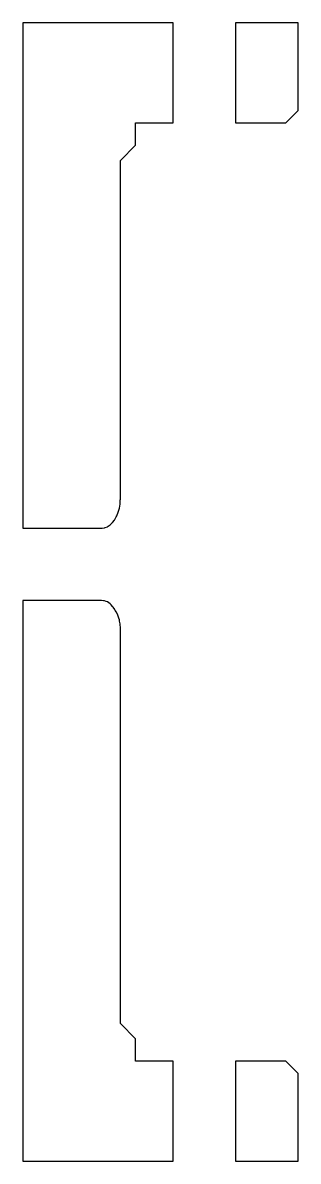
# Model space of a CAD drawing. Header units: metres. Extents: x 0 to 47.5, y 0 to 45.5.
# Drawn here: x 36.5 to 47.5, y 0 to 45.5 of the extents above.
import ezdxf

# ---------------------------------------------------------------- set-up
doc = ezdxf.new("R2010")
doc.units = ezdxf.units.M

msp = doc.modelspace()

# ---------------------------------------------------------------- linework, layer by layer
for p, q in [((42.506, 45.5), (36.5, 45.5)), ((36.5, 45.5), (36.5, 25.3013)), ((42.506, 41.5), (42.506, 45.5)), ((47.5, 45.5), (44.9986, 45.5)), ((44.9986, 45.5), (44.9986, 41.5)), ((47.5, 42), (47.5, 45.5)), ((47, 41.5), (47.5, 42)), ((41, 40.6041), (41, 41.5)), ((41, 41.5), (42.506, 41.5)), ((44.9986, 41.5), (47, 41.5)), ((40.3959, 40), (41, 40.6041)), ((40.3959, 26.439), (40.3959, 40)), ((40.3867, 26.2674), (40.3955, 26.4306)), ((40.3955, 26.4306), (40.3959, 26.439)), ((40.2527, 25.794), (40.3134, 25.9389)), ((40.3134, 25.9389), (40.3142, 25.9408)), ((40.3142, 25.9408), (40.3581, 26.096)), ((40.3581, 26.096), (40.3592, 26.0999)), ((40.3592, 26.0999), (40.3857, 26.2612)), ((40.3857, 26.2612), (40.3867, 26.2674)), ((39.9864, 25.4325), (40.0398, 25.4851)), ((40.0398, 25.4851), (40.0868, 25.5312)), ((40.0868, 25.5312), (40.1567, 25.6271)), ((40.1567, 25.6271), (40.1762, 25.6539)), ((40.1762, 25.6539), (40.2312, 25.7573)), ((40.2312, 25.7573), (40.2525, 25.7937)), ((40.2525, 25.7937), (40.2527, 25.794)), ((36.5, 25.3013), (39.6459, 25.3013)), ((39.6459, 25.3013), (39.6689, 25.3042)), ((39.6689, 25.3042), (39.7632, 25.3161)), ((39.7632, 25.3161), (39.7906, 25.3266)), ((39.7906, 25.3266), (39.8777, 25.3602)), ((39.8777, 25.3602), (39.9157, 25.3855)), ((39.9157, 25.3855), (39.9864, 25.4325)), ((39.6459, 22.4107), (36.5, 22.4107)), ((36.5, 22.4107), (36.5, 0)), ((39.7271, 22.4002), (39.6459, 22.4107)), ((39.7632, 22.3956), (39.7271, 22.4002)), ((39.8348, 22.3674), (39.7632, 22.3956)), ((39.8777, 22.3505), (39.8348, 22.3674)), ((39.9341, 22.3122), (39.8777, 22.3505)), ((39.9864, 22.2766), (39.9341, 22.3122)), ((40.0246, 22.2382), (39.9864, 22.2766)), ((40.0868, 22.1757), (40.0246, 22.2382)), ((40.1065, 22.1481), (40.0868, 22.1757)), ((40.1762, 22.0504), (40.1065, 22.1481)), ((40.1798, 22.0436), (40.1762, 22.0504)), ((40.1947, 22.015), (40.1798, 22.0436)), ((40.2429, 21.9379), (40.1947, 22.015)), ((40.2527, 21.9223), (40.2429, 21.9379)), ((40.2956, 21.8266), (40.2527, 21.9223)), ((40.3142, 21.7853), (40.2956, 21.8266)), ((40.3378, 21.7075), (40.3142, 21.7853)), ((40.3592, 21.6368), (40.3378, 21.7075)), ((40.3689, 21.5816), (40.3592, 21.6368)), ((40.3867, 21.4806), (40.3689, 21.5816)), ((40.3884, 21.4504), (40.3867, 21.4806)), ((40.3959, 21.3204), (40.3884, 21.4504)), ((40.3959, 5.5), (40.3959, 21.3204)), ((41, 4.89591), (40.3959, 5.5)), ((41, 4), (41, 4.89591)), ((42.506, 4), (41, 4)), ((42.506, 0), (42.506, 4)), ((47, 4), (44.9986, 4)), ((44.9986, 4), (44.9986, 0)), ((47.5, 3.5), (47, 4)), ((47.5, 0), (47.5, 3.5)), ((36.5, 0), (42.506, 0)), ((44.9986, 0), (47.5, 0))]:
    msp.add_line(p, q)

doc.saveas('drawing.dxf')
